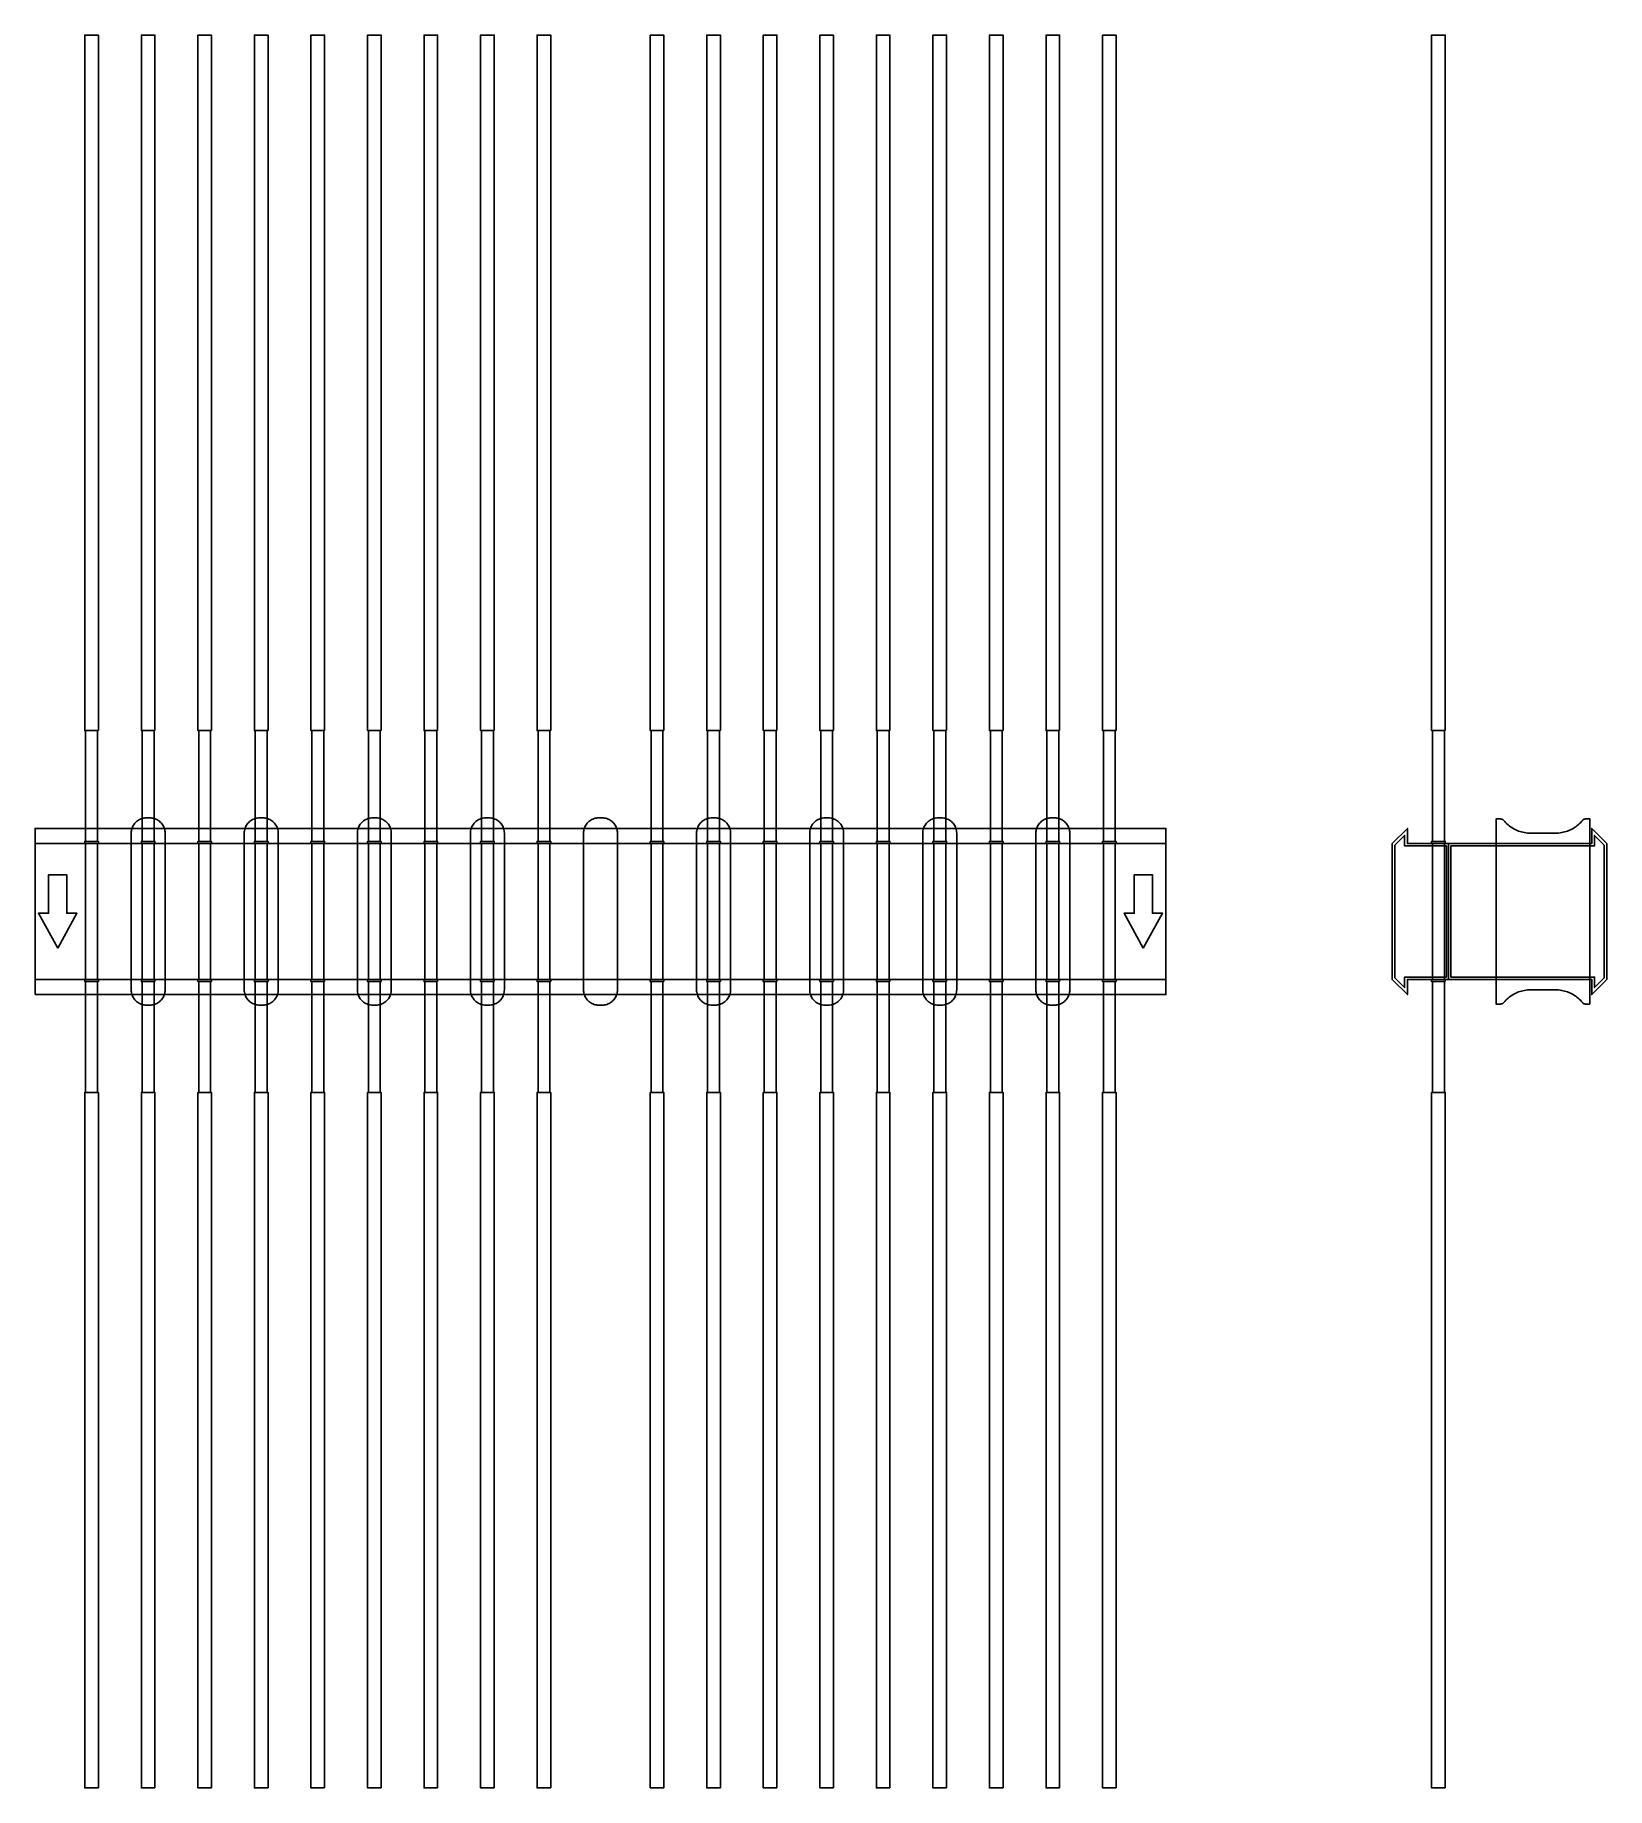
# Model space of a CAD drawing. Extents: x 0 to 1390, y -775 to 775.
import ezdxf

# ---------------------------------------------------------------- set-up
doc = ezdxf.new("R2010")
doc.units = 0
doc.layers.add('Halfen', color=7, linetype='CONTINUOUS')

msp = doc.modelspace()

# ---------------------------------------------------------------- linework, layer by layer
at = {"layer": 'Halfen', "color": 7}
for points in [[(56, 160), (56, 775), (44, 775), (44, 160)], [(106, 160), (106, 775), (94, 775), (94, 160)], [(156, 160), (156, 775), (144, 775), (144, 160)], [(206, 160), (206, 775), (194, 775), (194, 160)], [(256, 160), (256, 775), (244, 775), (244, 160)], [(306, 160), (306, 775), (294, 775), (294, 160)], [(356, 160), (356, 775), (344, 775), (344, 160)], [(406, 160), (406, 775), (394, 775), (394, 160)], [(456, 160), (456, 775), (444, 775), (444, 160)], [(556, 160), (556, 775), (544, 775), (544, 160)], [(606, 160), (606, 775), (594, 775), (594, 160)], [(656, 160), (656, 775), (644, 775), (644, 160)], [(706, 160), (706, 775), (694, 775), (694, 160)], [(756, 160), (756, 775), (744, 775), (744, 160)], [(806, 160), (806, 775), (794, 775), (794, 160)], [(856, 160), (856, 775), (844, 775), (844, 160)], [(906, 160), (906, 775), (894, 775), (894, 160)], [(956, 160), (956, 775), (944, 775), (944, 160)], [(1247, 160), (1247, 775), (1235, 775), (1235, 160)], [(55.25, 62), (55.25, 160), (44.75, 160), (44.75, 62)], [(105.25, 62), (105.25, 160), (94.75, 160), (94.75, 62)], [(155.25, 62), (155.25, 160), (144.75, 160), (144.75, 62)], [(205.25, 62), (205.25, 160), (194.75, 160), (194.75, 62)], [(255.25, 62), (255.25, 160), (244.75, 160), (244.75, 62)], [(305.25, 62), (305.25, 160), (294.75, 160), (294.75, 62)], [(355.25, 62), (355.25, 160), (344.75, 160), (344.75, 62)], [(405.25, 62), (405.25, 160), (394.75, 160), (394.75, 62)], [(455.25, 62), (455.25, 160), (444.75, 160), (444.75, 62)], [(555.25, 62), (555.25, 160), (544.75, 160), (544.75, 62)], [(605.25, 62), (605.25, 160), (594.75, 160), (594.75, 62)], [(655.25, 62), (655.25, 160), (644.75, 160), (644.75, 62)], [(705.25, 62), (705.25, 160), (694.75, 160), (694.75, 62)], [(755.25, 62), (755.25, 160), (744.75, 160), (744.75, 62)], [(805.25, 62), (805.25, 160), (794.75, 160), (794.75, 62)], [(855.25, 62), (855.25, 160), (844.75, 160), (844.75, 62)], [(905.25, 62), (905.25, 160), (894.75, 160), (894.75, 62)], [(955.25, 62), (955.25, 160), (944.75, 160), (944.75, 62)], [(1246.25, 62), (1246.25, 160), (1235.75, 160), (1235.75, 62)], [(115, -69.3), (115, -56.8), (115, 69.3), (114.958, 70.359), (114.834, 71.412), (114.627, 72.452), (114.339, 73.472), (113.972, 74.466), (113.529, 75.429), (113.011, 76.354), (112.422, 77.235), (111.765, 78.068), (111.046, 78.846), (110.268, 79.565), (109.435, 80.222), (108.554, 80.811), (107.629, 81.329), (106.666, 81.772), (105.672, 82.139), (104.652, 82.427), (103.612, 82.634), (102.559, 82.758), (101.5, 82.8), (98.5, 82.8), (97.441, 82.758), (96.388, 82.634), (95.348, 82.427), (94.328, 82.139), (93.334, 81.772), (92.371, 81.329), (91.446, 80.811), (90.565, 80.222), (89.732, 79.565), (88.954, 78.846), (88.235, 78.068), (87.578, 77.235), (86.989, 76.354), (86.471, 75.429), (86.028, 74.466), (85.661, 73.472), (85.373, 72.452), (85.166, 71.412), (85.042, 70.359), (85, 69.3), (85, -56.8), (85, -69.3), (85.042, -70.359), (85.166, -71.412), (85.373, -72.452), (85.661, -73.472), (86.028, -74.466), (86.471, -75.429), (86.989, -76.354), (87.578, -77.235), (88.235, -78.068), (88.954, -78.846), (89.732, -79.565), (90.565, -80.222), (91.446, -80.811), (92.371, -81.329), (93.334, -81.772), (94.328, -82.139), (95.348, -82.427), (96.388, -82.634), (97.441, -82.758), (98.5, -82.8), (101.5, -82.8), (102.559, -82.758), (103.612, -82.634), (104.652, -82.427), (105.672, -82.139), (106.666, -81.772), (107.629, -81.329), (108.554, -80.811), (109.435, -80.222), (110.268, -79.565), (111.046, -78.846), (111.765, -78.068), (112.422, -77.235), (113.011, -76.354), (113.529, -75.429), (113.972, -74.466), (114.339, -73.472), (114.627, -72.452), (114.834, -71.412), (114.958, -70.359), (115, -69.3)], [(215, -69.3), (215, -56.8), (215, 69.3), (214.958, 70.359), (214.834, 71.412), (214.627, 72.452), (214.339, 73.472), (213.972, 74.466), (213.529, 75.429), (213.011, 76.354), (212.422, 77.235), (211.765, 78.068), (211.046, 78.846), (210.268, 79.565), (209.435, 80.222), (208.554, 80.811), (207.629, 81.329), (206.666, 81.772), (205.672, 82.139), (204.652, 82.427), (203.612, 82.634), (202.559, 82.758), (201.5, 82.8), (198.5, 82.8), (197.441, 82.758), (196.388, 82.634), (195.348, 82.427), (194.328, 82.139), (193.334, 81.772), (192.371, 81.329), (191.446, 80.811), (190.565, 80.222), (189.732, 79.565), (188.954, 78.846), (188.235, 78.068), (187.578, 77.235), (186.989, 76.354), (186.471, 75.429), (186.028, 74.466), (185.661, 73.472), (185.373, 72.452), (185.166, 71.412), (185.042, 70.359), (185, 69.3), (185, -56.8), (185, -69.3), (185.042, -70.359), (185.166, -71.412), (185.373, -72.452), (185.661, -73.472), (186.028, -74.466), (186.471, -75.429), (186.989, -76.354), (187.578, -77.235), (188.235, -78.068), (188.954, -78.846), (189.732, -79.565), (190.565, -80.222), (191.446, -80.811), (192.371, -81.329), (193.334, -81.772), (194.328, -82.139), (195.348, -82.427), (196.388, -82.634), (197.441, -82.758), (198.5, -82.8), (201.5, -82.8), (202.559, -82.758), (203.612, -82.634), (204.652, -82.427), (205.672, -82.139), (206.666, -81.772), (207.629, -81.329), (208.554, -80.811), (209.435, -80.222), (210.268, -79.565), (211.046, -78.846), (211.765, -78.068), (212.422, -77.235), (213.011, -76.354), (213.529, -75.429), (213.972, -74.466), (214.339, -73.472), (214.627, -72.452), (214.834, -71.412), (214.958, -70.359), (215, -69.3)], [(315, -69.3), (315, -56.8), (315, 69.3), (314.958, 70.359), (314.834, 71.412), (314.627, 72.452), (314.339, 73.472), (313.972, 74.466), (313.529, 75.429), (313.011, 76.354), (312.422, 77.235), (311.765, 78.068), (311.046, 78.846), (310.268, 79.565), (309.435, 80.222), (308.554, 80.811), (307.629, 81.329), (306.666, 81.772), (305.672, 82.139), (304.652, 82.427), (303.612, 82.634), (302.559, 82.758), (301.5, 82.8), (298.5, 82.8), (297.441, 82.758), (296.388, 82.634), (295.348, 82.427), (294.328, 82.139), (293.334, 81.772), (292.371, 81.329), (291.446, 80.811), (290.565, 80.222), (289.732, 79.565), (288.954, 78.846), (288.235, 78.068), (287.578, 77.235), (286.989, 76.354), (286.471, 75.429), (286.028, 74.466), (285.661, 73.472), (285.373, 72.452), (285.166, 71.412), (285.042, 70.359), (285, 69.3), (285, -56.8), (285, -69.3), (285.042, -70.359), (285.166, -71.412), (285.373, -72.452), (285.661, -73.472), (286.028, -74.466), (286.471, -75.429), (286.989, -76.354), (287.578, -77.235), (288.235, -78.068), (288.954, -78.846), (289.732, -79.565), (290.565, -80.222), (291.446, -80.811), (292.371, -81.329), (293.334, -81.772), (294.328, -82.139), (295.348, -82.427), (296.388, -82.634), (297.441, -82.758), (298.5, -82.8), (301.5, -82.8), (302.559, -82.758), (303.612, -82.634), (304.652, -82.427), (305.672, -82.139), (306.666, -81.772), (307.629, -81.329), (308.554, -80.811), (309.435, -80.222), (310.268, -79.565), (311.046, -78.846), (311.765, -78.068), (312.422, -77.235), (313.011, -76.354), (313.529, -75.429), (313.972, -74.466), (314.339, -73.472), (314.627, -72.452), (314.834, -71.412), (314.958, -70.359), (315, -69.3)], [(415, -69.3), (415, -56.8), (415, 69.3), (414.958, 70.359), (414.834, 71.412), (414.627, 72.452), (414.339, 73.472), (413.972, 74.466), (413.529, 75.429), (413.011, 76.354), (412.422, 77.235), (411.765, 78.068), (411.046, 78.846), (410.268, 79.565), (409.435, 80.222), (408.554, 80.811), (407.629, 81.329), (406.666, 81.772), (405.672, 82.139), (404.652, 82.427), (403.612, 82.634), (402.559, 82.758), (401.5, 82.8), (398.5, 82.8), (397.441, 82.758), (396.388, 82.634), (395.348, 82.427), (394.328, 82.139), (393.334, 81.772), (392.371, 81.329), (391.446, 80.811), (390.565, 80.222), (389.732, 79.565), (388.954, 78.846), (388.235, 78.068), (387.578, 77.235), (386.989, 76.354), (386.471, 75.429), (386.028, 74.466), (385.661, 73.472), (385.373, 72.452), (385.166, 71.412), (385.042, 70.359), (385, 69.3), (385, -56.8), (385, -69.3), (385.042, -70.359), (385.166, -71.412), (385.373, -72.452), (385.661, -73.472), (386.028, -74.466), (386.471, -75.429), (386.989, -76.354), (387.578, -77.235), (388.235, -78.068), (388.954, -78.846), (389.732, -79.565), (390.565, -80.222), (391.446, -80.811), (392.371, -81.329), (393.334, -81.772), (394.328, -82.139), (395.348, -82.427), (396.388, -82.634), (397.441, -82.758), (398.5, -82.8), (401.5, -82.8), (402.559, -82.758), (403.612, -82.634), (404.652, -82.427), (405.672, -82.139), (406.666, -81.772), (407.629, -81.329), (408.554, -80.811), (409.435, -80.222), (410.268, -79.565), (411.046, -78.846), (411.765, -78.068), (412.422, -77.235), (413.011, -76.354), (413.529, -75.429), (413.972, -74.466), (414.339, -73.472), (414.627, -72.452), (414.834, -71.412), (414.958, -70.359), (415, -69.3)], [(515, -69.3), (515, -56.8), (515, 69.3), (514.958, 70.359), (514.834, 71.412), (514.627, 72.452), (514.339, 73.472), (513.972, 74.466), (513.529, 75.429), (513.011, 76.354), (512.422, 77.235), (511.765, 78.068), (511.046, 78.846), (510.268, 79.565), (509.435, 80.222), (508.554, 80.811), (507.629, 81.329), (506.666, 81.772), (505.672, 82.139), (504.652, 82.427), (503.612, 82.634), (502.559, 82.758), (501.5, 82.8), (498.5, 82.8), (497.441, 82.758), (496.388, 82.634), (495.348, 82.427), (494.328, 82.139), (493.334, 81.772), (492.371, 81.329), (491.446, 80.811), (490.565, 80.222), (489.732, 79.565), (488.954, 78.846), (488.235, 78.068), (487.578, 77.235), (486.989, 76.354), (486.471, 75.429), (486.028, 74.466), (485.661, 73.472), (485.373, 72.452), (485.166, 71.412), (485.042, 70.359), (485, 69.3), (485, -56.8), (485, -69.3), (485.042, -70.359), (485.166, -71.412), (485.373, -72.452), (485.661, -73.472), (486.028, -74.466), (486.471, -75.429), (486.989, -76.354), (487.578, -77.235), (488.235, -78.068), (488.954, -78.846), (489.732, -79.565), (490.565, -80.222), (491.446, -80.811), (492.371, -81.329), (493.334, -81.772), (494.328, -82.139), (495.348, -82.427), (496.388, -82.634), (497.441, -82.758), (498.5, -82.8), (501.5, -82.8), (502.559, -82.758), (503.612, -82.634), (504.652, -82.427), (505.672, -82.139), (506.666, -81.772), (507.629, -81.329), (508.554, -80.811), (509.435, -80.222), (510.268, -79.565), (511.046, -78.846), (511.765, -78.068), (512.422, -77.235), (513.011, -76.354), (513.529, -75.429), (513.972, -74.466), (514.339, -73.472), (514.627, -72.452), (514.834, -71.412), (514.958, -70.359), (515, -69.3)], [(615, -69.3), (615, -56.8), (615, 69.3), (614.958, 70.359), (614.834, 71.412), (614.627, 72.452), (614.339, 73.472), (613.972, 74.466), (613.529, 75.429), (613.011, 76.354), (612.422, 77.235), (611.765, 78.068), (611.046, 78.846), (610.268, 79.565), (609.435, 80.222), (608.554, 80.811), (607.629, 81.329), (606.666, 81.772), (605.672, 82.139), (604.652, 82.427), (603.612, 82.634), (602.559, 82.758), (601.5, 82.8), (598.5, 82.8), (597.441, 82.758), (596.388, 82.634), (595.348, 82.427), (594.328, 82.139), (593.334, 81.772), (592.371, 81.329), (591.446, 80.811), (590.565, 80.222), (589.732, 79.565), (588.954, 78.846), (588.235, 78.068), (587.578, 77.235), (586.989, 76.354), (586.471, 75.429), (586.028, 74.466), (585.661, 73.472), (585.373, 72.452), (585.166, 71.412), (585.042, 70.359), (585, 69.3), (585, -56.8), (585, -69.3), (585.042, -70.359), (585.166, -71.412), (585.373, -72.452), (585.661, -73.472), (586.028, -74.466), (586.471, -75.429), (586.989, -76.354), (587.578, -77.235), (588.235, -78.068), (588.954, -78.846), (589.732, -79.565), (590.565, -80.222), (591.446, -80.811), (592.371, -81.329), (593.334, -81.772), (594.328, -82.139), (595.348, -82.427), (596.388, -82.634), (597.441, -82.758), (598.5, -82.8), (601.5, -82.8), (602.559, -82.758), (603.612, -82.634), (604.652, -82.427), (605.672, -82.139), (606.666, -81.772), (607.629, -81.329), (608.554, -80.811), (609.435, -80.222), (610.268, -79.565), (611.046, -78.846), (611.765, -78.068), (612.422, -77.235), (613.011, -76.354), (613.529, -75.429), (613.972, -74.466), (614.339, -73.472), (614.627, -72.452), (614.834, -71.412), (614.958, -70.359), (615, -69.3)], [(715, -69.3), (715, -56.8), (715, 69.3), (714.958, 70.359), (714.834, 71.412), (714.627, 72.452), (714.339, 73.472), (713.972, 74.466), (713.529, 75.429), (713.011, 76.354), (712.422, 77.235), (711.765, 78.068), (711.046, 78.846), (710.268, 79.565), (709.435, 80.222), (708.554, 80.811), (707.629, 81.329), (706.666, 81.772), (705.672, 82.139), (704.652, 82.427), (703.612, 82.634), (702.559, 82.758), (701.5, 82.8), (698.5, 82.8), (697.441, 82.758), (696.388, 82.634), (695.348, 82.427), (694.328, 82.139), (693.334, 81.772), (692.371, 81.329), (691.446, 80.811), (690.565, 80.222), (689.732, 79.565), (688.954, 78.846), (688.235, 78.068), (687.578, 77.235), (686.989, 76.354), (686.471, 75.429), (686.028, 74.466), (685.661, 73.472), (685.373, 72.452), (685.166, 71.412), (685.042, 70.359), (685, 69.3), (685, -56.8), (685, -69.3), (685.042, -70.359), (685.166, -71.412), (685.373, -72.452), (685.661, -73.472), (686.028, -74.466), (686.471, -75.429), (686.989, -76.354), (687.578, -77.235), (688.235, -78.068), (688.954, -78.846), (689.732, -79.565), (690.565, -80.222), (691.446, -80.811), (692.371, -81.329), (693.334, -81.772), (694.328, -82.139), (695.348, -82.427), (696.388, -82.634), (697.441, -82.758), (698.5, -82.8), (701.5, -82.8), (702.559, -82.758), (703.612, -82.634), (704.652, -82.427), (705.672, -82.139), (706.666, -81.772), (707.629, -81.329), (708.554, -80.811), (709.435, -80.222), (710.268, -79.565), (711.046, -78.846), (711.765, -78.068), (712.422, -77.235), (713.011, -76.354), (713.529, -75.429), (713.972, -74.466), (714.339, -73.472), (714.627, -72.452), (714.834, -71.412), (714.958, -70.359), (715, -69.3)], [(815, -69.3), (815, -56.8), (815, 69.3), (814.958, 70.359), (814.834, 71.412), (814.627, 72.452), (814.339, 73.472), (813.972, 74.466), (813.529, 75.429), (813.011, 76.354), (812.422, 77.235), (811.765, 78.068), (811.046, 78.846), (810.268, 79.565), (809.435, 80.222), (808.554, 80.811), (807.629, 81.329), (806.666, 81.772), (805.672, 82.139), (804.652, 82.427), (803.612, 82.634), (802.559, 82.758), (801.5, 82.8), (798.5, 82.8), (797.441, 82.758), (796.388, 82.634), (795.348, 82.427), (794.328, 82.139), (793.334, 81.772), (792.371, 81.329), (791.446, 80.811), (790.565, 80.222), (789.732, 79.565), (788.954, 78.846), (788.235, 78.068), (787.578, 77.235), (786.989, 76.354), (786.471, 75.429), (786.028, 74.466), (785.661, 73.472), (785.373, 72.452), (785.166, 71.412), (785.042, 70.359), (785, 69.3), (785, -56.8), (785, -69.3), (785.042, -70.359), (785.166, -71.412), (785.373, -72.452), (785.661, -73.472), (786.028, -74.466), (786.471, -75.429), (786.989, -76.354), (787.578, -77.235), (788.235, -78.068), (788.954, -78.846), (789.732, -79.565), (790.565, -80.222), (791.446, -80.811), (792.371, -81.329), (793.334, -81.772), (794.328, -82.139), (795.348, -82.427), (796.388, -82.634), (797.441, -82.758), (798.5, -82.8), (801.5, -82.8), (802.559, -82.758), (803.612, -82.634), (804.652, -82.427), (805.672, -82.139), (806.666, -81.772), (807.629, -81.329), (808.554, -80.811), (809.435, -80.222), (810.268, -79.565), (811.046, -78.846), (811.765, -78.068), (812.422, -77.235), (813.011, -76.354), (813.529, -75.429), (813.972, -74.466), (814.339, -73.472), (814.627, -72.452), (814.834, -71.412), (814.958, -70.359), (815, -69.3)], [(915, -69.3), (915, -56.8), (915, 69.3), (914.958, 70.359), (914.834, 71.412), (914.627, 72.452), (914.339, 73.472), (913.972, 74.466), (913.529, 75.429), (913.011, 76.354), (912.422, 77.235), (911.765, 78.068), (911.046, 78.846), (910.268, 79.565), (909.435, 80.222), (908.554, 80.811), (907.629, 81.329), (906.666, 81.772), (905.672, 82.139), (904.652, 82.427), (903.612, 82.634), (902.559, 82.758), (901.5, 82.8), (898.5, 82.8), (897.441, 82.758), (896.388, 82.634), (895.348, 82.427), (894.328, 82.139), (893.334, 81.772), (892.371, 81.329), (891.446, 80.811), (890.565, 80.222), (889.732, 79.565), (888.954, 78.846), (888.235, 78.068), (887.578, 77.235), (886.989, 76.354), (886.471, 75.429), (886.028, 74.466), (885.661, 73.472), (885.373, 72.452), (885.166, 71.412), (885.042, 70.359), (885, 69.3), (885, -56.8), (885, -69.3), (885.042, -70.359), (885.166, -71.412), (885.373, -72.452), (885.661, -73.472), (886.028, -74.466), (886.471, -75.429), (886.989, -76.354), (887.578, -77.235), (888.235, -78.068), (888.954, -78.846), (889.732, -79.565), (890.565, -80.222), (891.446, -80.811), (892.371, -81.329), (893.334, -81.772), (894.328, -82.139), (895.348, -82.427), (896.388, -82.634), (897.441, -82.758), (898.5, -82.8), (901.5, -82.8), (902.559, -82.758), (903.612, -82.634), (904.652, -82.427), (905.672, -82.139), (906.666, -81.772), (907.629, -81.329), (908.554, -80.811), (909.435, -80.222), (910.268, -79.565), (911.046, -78.846), (911.765, -78.068), (912.422, -77.235), (913.011, -76.354), (913.529, -75.429), (913.972, -74.466), (914.339, -73.472), (914.627, -72.452), (914.834, -71.412), (914.958, -70.359), (915, -69.3)], [(1375, -81.8), (1375, 81.8), (1371, 81.8), (1370.846, 81.797), (1370.691, 81.786), (1370.538, 81.769), (1370.385, 81.746), (1370.234, 81.715), (1370.084, 81.678), (1369.936, 81.634), (1369.789, 81.584), (1369.646, 81.527), (1369.505, 81.464), (1369.366, 81.395), (1369.231, 81.32), (1369.1, 81.239), (1368.972, 81.153), (1368.848, 81.06), (1368.728, 80.963), (1368.613, 80.86), (1368.502, 80.752), (1368.397, 80.639), (1368.296, 80.522), (1367.41, 79.491), (1366.479, 78.5), (1365.505, 77.551), (1364.491, 76.646), (1363.437, 75.787), (1362.347, 74.975), (1361.222, 74.211), (1360.064, 73.499), (1358.876, 72.838), (1357.66, 72.23), (1356.418, 71.676), (1355.153, 71.178), (1353.867, 70.736), (1352.563, 70.351), (1351.243, 70.024), (1349.911, 69.756), (1348.567, 69.547), (1347.216, 69.397), (1345.859, 69.307), (1344.5, 69.277), (1322.5, 69.277), (1321.141, 69.307), (1319.784, 69.397), (1318.433, 69.547), (1317.089, 69.756), (1315.757, 70.024), (1314.437, 70.351), (1313.133, 70.736), (1311.847, 71.178), (1310.582, 71.676), (1309.34, 72.23), (1308.124, 72.838), (1306.936, 73.499), (1305.778, 74.211), (1304.653, 74.975), (1303.563, 75.787), (1302.509, 76.646), (1301.495, 77.551), (1300.521, 78.5), (1299.59, 79.491), (1298.704, 80.522), (1298.603, 80.639), (1298.498, 80.752), (1298.387, 80.86), (1298.272, 80.963), (1298.152, 81.06), (1298.028, 81.153), (1297.9, 81.239), (1297.769, 81.32), (1297.634, 81.395), (1297.495, 81.464), (1297.354, 81.527), (1297.211, 81.584), (1297.064, 81.634), (1296.916, 81.678), (1296.766, 81.715), (1296.615, 81.746), (1296.462, 81.769), (1296.309, 81.786), (1296.154, 81.797), (1296, 81.8), (1292, 81.8), (1292, -81.8), (1296, -81.8), (1296.154, -81.797), (1296.309, -81.786), (1296.462, -81.769), (1296.615, -81.746), (1296.766, -81.715), (1296.916, -81.678), (1297.064, -81.634), (1297.211, -81.584), (1297.354, -81.527), (1297.495, -81.464), (1297.634, -81.395), (1297.769, -81.32), (1297.9, -81.239), (1298.028, -81.153), (1298.152, -81.06), (1298.272, -80.963), (1298.387, -80.86), (1298.498, -80.752), (1298.603, -80.639), (1298.704, -80.522), (1299.59, -79.491), (1300.521, -78.5), (1301.495, -77.551), (1302.509, -76.646), (1303.563, -75.787), (1304.653, -74.975), (1305.778, -74.211), (1306.936, -73.499), (1308.124, -72.838), (1309.34, -72.23), (1310.582, -71.676), (1311.847, -71.178), (1313.133, -70.736), (1314.437, -70.351), (1315.757, -70.024), (1317.089, -69.756), (1318.433, -69.547), (1319.784, -69.397), (1321.141, -69.307), (1322.5, -69.277), (1344.5, -69.277), (1345.859, -69.307), (1347.216, -69.397), (1348.567, -69.547), (1349.911, -69.756), (1351.243, -70.024), (1352.563, -70.351), (1353.867, -70.736), (1355.153, -71.178), (1356.418, -71.676), (1357.66, -72.23), (1358.876, -72.838), (1360.064, -73.499), (1361.222, -74.211), (1362.347, -74.975), (1363.437, -75.787), (1364.491, -76.646), (1365.505, -77.551), (1366.479, -78.5), (1367.41, -79.491), (1368.296, -80.522), (1368.397, -80.639), (1368.502, -80.752), (1368.613, -80.86), (1368.728, -80.963), (1368.848, -81.06), (1368.972, -81.153), (1369.1, -81.239), (1369.231, -81.32), (1369.366, -81.395), (1369.505, -81.464), (1369.646, -81.527), (1369.789, -81.584), (1369.936, -81.634), (1370.084, -81.678), (1370.234, -81.715), (1370.385, -81.746), (1370.538, -81.769), (1370.691, -81.786), (1370.846, -81.797), (1371, -81.8)], [(0, -73.5), (1000, -73.5), (1000, 73.5), (0, 73.5)], [(56, 60), (56, 62), (44, 62), (44, 60)], [(106, 60), (106, 62), (94, 62), (94, 60)], [(156, 60), (156, 62), (144, 62), (144, 60)], [(206, 60), (206, 62), (194, 62), (194, 60)], [(256, 60), (256, 62), (244, 62), (244, 60)], [(306, 60), (306, 62), (294, 62), (294, 60)], [(356, 60), (356, 62), (344, 62), (344, 60)], [(406, 60), (406, 62), (394, 62), (394, 60)], [(456, 60), (456, 62), (444, 62), (444, 60)], [(556, 60), (556, 62), (544, 62), (544, 60)], [(606, 60), (606, 62), (594, 62), (594, 60)], [(656, 60), (656, 62), (644, 62), (644, 60)], [(706, 60), (706, 62), (694, 62), (694, 60)], [(756, 60), (756, 62), (744, 62), (744, 60)], [(806, 60), (806, 62), (794, 62), (794, 60)], [(856, 60), (856, 62), (844, 62), (844, 60)], [(906, 60), (906, 62), (894, 62), (894, 60)], [(956, 60), (956, 62), (944, 62), (944, 60)], [(1250, -60), (1250, 60), (1213.5, 60), (1213.5, 73.5), (1200, 60), (1200, -60), (1213.5, -73.5), (1213.5, -60)], [(1248, -58), (1248, 58), (1211, 58), (1211, 67.25), (1202.5, 58.75), (1202.5, -58.75), (1211, -67.25), (1211, -58)], [(1247, 60), (1247, 62), (1235, 62), (1235, 60)], [(1390, -60), (1390, 60), (1376.5, 73.5), (1376.5, 60), (1250, 60), (1250, -60), (1376.5, -60), (1376.5, -73.5)], [(1387.5, -58.75), (1387.5, 58.75), (1379, 67.25), (1379, 58), (1252, 58), (1252, -58), (1379, -58), (1379, -67.25)], [(0, -60), (1000, -60), (1000, 60), (0, 60)], [(55.25, -60), (55.25, 60), (44.75, 60), (44.75, -60)], [(105.25, -60), (105.25, 60), (94.75, 60), (94.75, -60)], [(155.25, -60), (155.25, 60), (144.75, 60), (144.75, -60)], [(205.25, -60), (205.25, 60), (194.75, 60), (194.75, -60)], [(255.25, -60), (255.25, 60), (244.75, 60), (244.75, -60)], [(305.25, -60), (305.25, 60), (294.75, 60), (294.75, -60)], [(355.25, -60), (355.25, 60), (344.75, 60), (344.75, -60)], [(405.25, -60), (405.25, 60), (394.75, 60), (394.75, -60)], [(455.25, -60), (455.25, 60), (444.75, 60), (444.75, -60)], [(555.25, -60), (555.25, 60), (544.75, 60), (544.75, -60)], [(605.25, -60), (605.25, 60), (594.75, 60), (594.75, -60)], [(655.25, -60), (655.25, 60), (644.75, 60), (644.75, -60)], [(705.25, -60), (705.25, 60), (694.75, 60), (694.75, -60)], [(755.25, -60), (755.25, 60), (744.75, 60), (744.75, -60)], [(805.25, -60), (805.25, 60), (794.75, 60), (794.75, -60)], [(855.25, -60), (855.25, 60), (844.75, 60), (844.75, -60)], [(905.25, -60), (905.25, 60), (894.75, 60), (894.75, -60)], [(955.25, -60), (955.25, 60), (944.75, 60), (944.75, -60)], [(1246.25, -60), (1246.25, 60), (1235.75, 60), (1235.75, -60)], [(20, -32.5), (37, -1.5), (28, -1.5), (28, 32.5), (12, 32.5), (12, -1.5), (3, -1.5)], [(980, -32.5), (997, -1.5), (988, -1.5), (988, 32.5), (972, 32.5), (972, -1.5), (963, -1.5)], [(56, -62), (56, -60), (44, -60), (44, -62)], [(55.25, -160), (55.25, -62), (44.75, -62), (44.75, -160)], [(106, -62), (106, -60), (94, -60), (94, -62)], [(105.25, -160), (105.25, -62), (94.75, -62), (94.75, -160)], [(156, -62), (156, -60), (144, -60), (144, -62)], [(155.25, -160), (155.25, -62), (144.75, -62), (144.75, -160)], [(206, -62), (206, -60), (194, -60), (194, -62)], [(205.25, -160), (205.25, -62), (194.75, -62), (194.75, -160)], [(256, -62), (256, -60), (244, -60), (244, -62)], [(255.25, -160), (255.25, -62), (244.75, -62), (244.75, -160)], [(306, -62), (306, -60), (294, -60), (294, -62)], [(305.25, -160), (305.25, -62), (294.75, -62), (294.75, -160)], [(356, -62), (356, -60), (344, -60), (344, -62)], [(355.25, -160), (355.25, -62), (344.75, -62), (344.75, -160)], [(406, -62), (406, -60), (394, -60), (394, -62)], [(405.25, -160), (405.25, -62), (394.75, -62), (394.75, -160)], [(456, -62), (456, -60), (444, -60), (444, -62)], [(455.25, -160), (455.25, -62), (444.75, -62), (444.75, -160)], [(556, -62), (556, -60), (544, -60), (544, -62)], [(555.25, -160), (555.25, -62), (544.75, -62), (544.75, -160)], [(606, -62), (606, -60), (594, -60), (594, -62)], [(605.25, -160), (605.25, -62), (594.75, -62), (594.75, -160)], [(656, -62), (656, -60), (644, -60), (644, -62)], [(655.25, -160), (655.25, -62), (644.75, -62), (644.75, -160)], [(706, -62), (706, -60), (694, -60), (694, -62)], [(705.25, -160), (705.25, -62), (694.75, -62), (694.75, -160)], [(756, -62), (756, -60), (744, -60), (744, -62)], [(755.25, -160), (755.25, -62), (744.75, -62), (744.75, -160)], [(806, -62), (806, -60), (794, -60), (794, -62)], [(805.25, -160), (805.25, -62), (794.75, -62), (794.75, -160)], [(856, -62), (856, -60), (844, -60), (844, -62)], [(855.25, -160), (855.25, -62), (844.75, -62), (844.75, -160)], [(906, -62), (906, -60), (894, -60), (894, -62)], [(905.25, -160), (905.25, -62), (894.75, -62), (894.75, -160)], [(956, -62), (956, -60), (944, -60), (944, -62)], [(955.25, -160), (955.25, -62), (944.75, -62), (944.75, -160)], [(1247, -62), (1247, -60), (1235, -60), (1235, -62)], [(1246.25, -160), (1246.25, -62), (1235.75, -62), (1235.75, -160)], [(56, -775), (56, -160), (44, -160), (44, -775)], [(106, -775), (106, -160), (94, -160), (94, -775)], [(156, -775), (156, -160), (144, -160), (144, -775)], [(206, -775), (206, -160), (194, -160), (194, -775)], [(256, -775), (256, -160), (244, -160), (244, -775)], [(306, -775), (306, -160), (294, -160), (294, -775)], [(356, -775), (356, -160), (344, -160), (344, -775)], [(406, -775), (406, -160), (394, -160), (394, -775)], [(456, -775), (456, -160), (444, -160), (444, -775)], [(556, -775), (556, -160), (544, -160), (544, -775)], [(606, -775), (606, -160), (594, -160), (594, -775)], [(656, -775), (656, -160), (644, -160), (644, -775)], [(706, -775), (706, -160), (694, -160), (694, -775)], [(756, -775), (756, -160), (744, -160), (744, -775)], [(806, -775), (806, -160), (794, -160), (794, -775)], [(856, -775), (856, -160), (844, -160), (844, -775)], [(906, -775), (906, -160), (894, -160), (894, -775)], [(956, -775), (956, -160), (944, -160), (944, -775)], [(1247, -775), (1247, -160), (1235, -160), (1235, -775)]]:
    msp.add_lwpolyline(points, close=True, dxfattribs=at)

doc.saveas('drawing.dxf')
